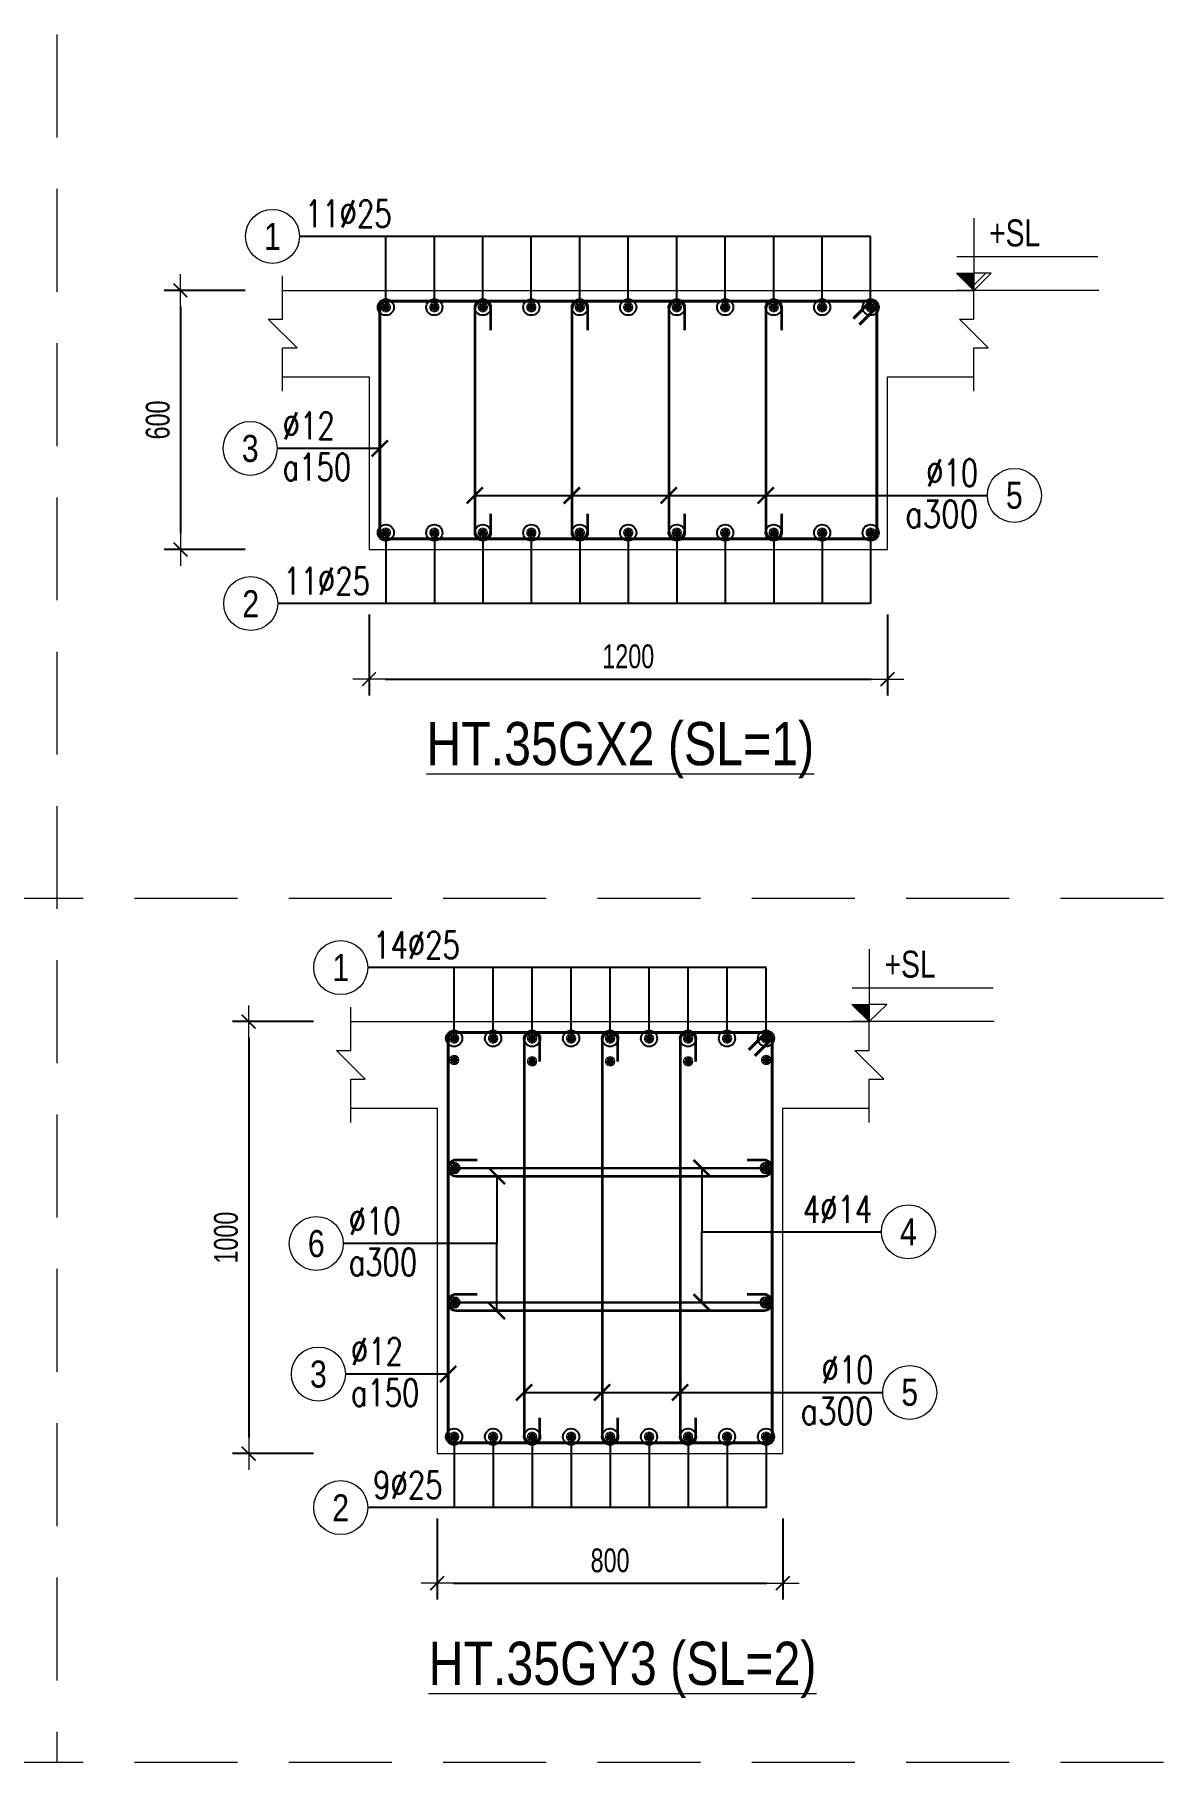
# Model space of a CAD drawing. Header units: millimetres. Extents: x 225489 to 327520, y -235866 to -221866.
# Drawn here: x 303882 to 306495, y -225866 to -221866 of the extents above; entities that cross this region are included whole.
import ezdxf
from ezdxf.enums import TextEntityAlignment as Align

# ---------------------------------------------------------------- set-up
doc = ezdxf.new("R2010")
doc.units = ezdxf.units.MM
doc.header["$PDMODE"] = 3
doc.linetypes.add('HIDDEN2', pattern=[4.762499999999999, 3.175, -1.5875])
doc.layers.get('0').update_dxf_attribs({"lineweight": 20})
doc.layers.get('Defpoints').update_dxf_attribs({"color": 151, "lineweight": 9})
for name, color, linetype, lineweight in [('NDC_S_ANNO', 7, 'Continuous', 20), ('NDC_S_CONTINUOUS', 3, 'Continuous', 20), ('NDC_S_DIM', 1, 'Continuous', 15), ('NDC_S_HIDDEN', 8, 'HIDDEN2', 13), ('NDC_S_REBAR', 4, 'Continuous', 35), ('NDC_S_STIRRUP', 4, 'Continuous', 40), ('NDC_S_TEXT SYMBOL', 7, 'Continuous', 20), ('NDC_S_THIN LINE', 8, 'Continuous', 9), ('NDC_S_VN TEXT', 7, 'Continuous', 20)]:
    doc.layers.add(name, color=color, linetype=linetype, lineweight=lineweight)
doc.styles.add('ARIAL', font='arial.ttf', dxfattribs={"width": 0.8})
doc.styles.add('NDC_ANNO', font='', dxfattribs={"width": 0.8})
doc.styles.add('NDC_DIM', font='', dxfattribs={"width": 0.75})
doc.styles.add('NDC_EN TXT', font='romans.shx', dxfattribs={"width": 0.8})
doc.styles.get('NDC_ANNO').set_extended_font_data('Dotum')
doc.styles.get('NDC_DIM').set_extended_font_data('Dotum')
doc.dimstyles.new('NDC_dim_25', dxfattribs={"dimscale": 25, "dimtxt": 2.2, "dimasz": 1.5, "dimexe": 1.5, "dimexo": 2.5, "dimgap": 1, "dimtad": 1, "dimdec": 0, "dimzin": 0, "dimdsep": 46, "dimtxsty": 'NDC_DIM', "dimblk": 'DIMMARK', "dimcen": 0.09, "dimdle": 1.2, "dimclrd": 1, "dimclre": 1, "dimclrt": 3, "dimadec": 0, "dimazin": 0, "dimtfac": 1, "dimtdec": 0, "dimtix": 1, "dimtofl": 0, "dimtmove": 0, "dimatfit": 3, "dimfxl": 6, "dimfxlon": 1, "dimtolj": 1, "dimtzin": 0, "dimarcsym": 0})

# ---------------------------------------------------------------- blocks, each defined once
blk = doc.blocks.new('kata_block_TD')
at = {"color": 6, "linetype": 'ByBlock', "lineweight": -2, "style": 'ARIAL', "width": 0.8}
blk.add_attdef('SECTDET2', text='', height=5, dxfattribs=at).set_placement((0, 7.970649532882817), align=Align.CENTER)
at = {"color": 0, "linetype": 'ByBlock', "lineweight": -2, "style": 'ARIAL', "width": 0.8}
blk.add_attdef('SECTDET1', text='', height=5, dxfattribs=at).set_placement((0, 1.470649532882817), align=Align.CENTER)
at = {"color": 3, "lineweight": 25, "style": 'ARIAL', "width": 0.8}
blk.add_attdef('SSCALE', text='', height=2.5, dxfattribs=at).set_placement((0, -3.998868953555331), align=Align.CENTER)
blk = doc.blocks.new('kata_block_CT')
at = {"layer": 'NDC_S_ANNO'}
blk.add_hatch(color=3, dxfattribs=at).paths.add_polyline_path([(0, 1.596954857557648), (-1.612010908633238, 1.596954857557648), (0, 0)])
at = {"layer": 'NDC_S_ANNO', "ltscale": 50}
h = blk.add_hatch(dxfattribs=at)
h.set_pattern_fill('ANSI31', color=256, scale=1.406250541793835, style=0)
h.set_pattern_definition([(45.00000000000001, (0, 5.456968210637569e-12), (-3.157122508925224, 3.157122508925225), [])])
h.paths.add_polyline_path([(0, 1.596954857557648), (0, 0), (1.612010908924276, 1.596954857557648)])
for p, q in [((-1.592704896858777, 3.140833880479477), (11.46947077315417, 3.140833880479477)), ((11.56125648126181, 5.456968210637569e-12), (-1.63869572513795, 5.456968210637569e-12))]:
    blk.add_line(p, q, dxfattribs=at)
for points in [[(0, 6.69495074864426), (0, 0)], [(0, 0), (-1.612010908924276, 1.596954857557648), (0, 1.596954857557648)], [(0, 0), (1.612010908924276, 1.596954857557648), (0, 1.596954857557648)]]:
    blk.add_lwpolyline(points, dxfattribs=at)
at = {"layer": 'NDC_S_ANNO', "color": 8, "ltscale": 50}
blk.add_lwpolyline([(0, 0), (-1.612010908633238, 1.596954857557648), (0, 1.596954857557648)], dxfattribs=at)
at = {"layer": 'NDC_S_TEXT SYMBOL', "color": 3, "style": 'NDC_ANNO', "width": 0.8}
blk.add_attdef('CT', (1.409564409346785, 4.068271311703938), '', height=2.5, dxfattribs=at)
blk = doc.blocks.new('DIMMARK')
at = {"layer": 'NDC_S_DIM', "color": 1}
blk.add_line((-1.5, 0), (1, 0), dxfattribs=at)
at = {"layer": 'NDC_S_DIM', "color": 2, "const_width": 0.1}
blk.add_lwpolyline([(-0.4242640687119285, -0.4242640687119285), (0.4242640687119285, 0.4242640687119285)], dxfattribs=at)
blk = doc.blocks.new('*D259')
at = {"layer": 'Defpoints', "color": 0, "transparency": 16777216}
for p in [(304656.3234729465, -223058.0745191033), (305856.3234729465, -223058.0745191033), (305856.3234729465, -223358.0745191033)]:
    blk.add_point(p, dxfattribs=at)
at = {"layer": 'NDC_S_DIM', "color": 1, "lineweight": -2, "transparency": 16777216}
for p, q in [((304656.3234729465, -223208.0745191033), (304656.3234729465, -223395.5745191033)), ((305856.3234729465, -223208.0745191033), (305856.3234729465, -223395.5745191033)), ((304693.8234729465, -223358.0745191033), (305818.8234729465, -223358.0745191033))]:
    blk.add_line(p, q, dxfattribs=at)
at = {"layer": 'NDC_S_DIM', "color": 1, "lineweight": -2, "transparency": 16777216, "xscale": 37.5, "yscale": 37.5, "zscale": 37.5, "rotation": 180}
blk.add_blockref('DIMMARK', (304656.3234729465, -223358.0745191033), dxfattribs=at)
at = {"layer": 'NDC_S_DIM', "color": 1, "lineweight": -2, "transparency": 16777216, "xscale": 37.5, "yscale": 37.5, "zscale": 37.5}
blk.add_blockref('DIMMARK', (305856.3234729465, -223358.0745191033), dxfattribs=at)
at = {"layer": 'NDC_S_DIM', "color": 3, "transparency": 16777216, "insert": (305256.3234729465, -223305.5745191033), "char_height": 55.00000000000001, "attachment_point": 5, "style": 'NDC_DIM'}
blk.add_mtext('\\A1;1200', dxfattribs=at)
blk = doc.blocks.new('kata_block_THEP')
at = {"layer": 'NDC_S_REBAR', "color": 0}
for p, q in [((-0.5, 0), (0.5, 0)), ((-0.3535533905960619, 0.353553390592424), (0.3535533905960619, -0.353553390592424)), ((0.3535533905960619, 0.353553390592424), (-0.3535533905960619, -0.353553390592424)), ((0, 0.5), (0, -0.5))]:
    blk.add_line(p, q, dxfattribs=at)
at = {"layer": 'NDC_S_REBAR', "color": 0, "const_width": 0.08333333333333334}
blk.add_lwpolyline([(-0.5, -1.818989403545856e-12, 1), (0.5000000000145519, -1.818989403545856e-12, 1), (-0.5, -1.818989403545856e-12, 1)], format="xyb", dxfattribs=at)
blk = doc.blocks.new('*U11')
blk.add_circle((-2.5, 0), 2.5)
at = {"layer": 'NDC_S_VN TEXT', "color": 3, "style": 'NDC_EN TXT', "width": 0.75}
blk.add_attdef('DK1', (0.5, 0.8455043070534884), '', height=2.5, dxfattribs=at)
at = {"layer": 'NDC_S_VN TEXT', "color": 7, "style": 'ARIAL', "width": 0.8}
blk.add_attdef('SH2', text='', height=2.5, dxfattribs=at).set_placement((-2.5, 0), align=Align.MIDDLE)
blk = doc.blocks.new('*U12')
blk.add_circle((-2.5, 0), 2.5)
at = {"layer": 'NDC_S_VN TEXT', "color": 3, "style": 'NDC_EN TXT', "width": 0.75}
for tag, p in [('DK1', (0.5, 0.8455043070534884)), ('KC1', (0.5, -2.972544307831413))]:
    blk.add_attdef(tag, p, '', height=2.5, dxfattribs=at)
at = {"layer": 'NDC_S_VN TEXT', "color": 7, "style": 'ARIAL', "width": 0.8}
blk.add_attdef('SH2', text='', height=2.5, dxfattribs=at).set_placement((-2.5, 0), align=Align.MIDDLE)
blk = doc.blocks.new('*U15')
blk.add_circle((2.5, 0), 2.5)
at = {"layer": 'NDC_S_VN TEXT', "color": 3, "style": 'NDC_EN TXT'}
for tag, width, p in [('DK2', 0.75, (-0.85, 0.8455043070534884)), ('KC2', 0.8, (-0.85, -2.972544307831413))]:
    blk.add_attdef(tag, text='', height=2.5, dxfattribs=dict(at, width=width)).set_placement(p, align=Align.RIGHT)
at = {"layer": 'NDC_S_VN TEXT', "color": 7, "style": 'ARIAL', "width": 0.8}
blk.add_attdef('SH3', text='', height=2.5, dxfattribs=at).set_placement((2.5, 0), align=Align.MIDDLE)
blk = doc.blocks.new('*D258')
at = {"layer": 'Defpoints', "color": 0, "transparency": 16777216}
for p in [(304725.9965974908, -222458.0745191033), (304219.9965974908, -223058.0745191033), (304725.9965974908, -223058.0745191033)]:
    blk.add_point(p, dxfattribs=at)
at = {"layer": 'NDC_S_DIM', "color": 1, "lineweight": -2, "transparency": 16777216}
for p, q in [((304369.9965974908, -222458.0745191033), (304182.4965974908, -222458.0745191033)), ((304219.9965974908, -222495.5745191033), (304219.9965974908, -223020.5745191033)), ((304369.9965974908, -223058.0745191033), (304182.4965974908, -223058.0745191033))]:
    blk.add_line(p, q, dxfattribs=at)
at = {"layer": 'NDC_S_DIM', "color": 1, "lineweight": -2, "transparency": 16777216, "xscale": 37.5, "yscale": 37.5, "zscale": 37.5}
for p, rotation in [((304219.9965974908, -222458.0745191033), 90), ((304219.9965974908, -223058.0745191033), 270)]:
    blk.add_blockref('DIMMARK', p, dxfattribs=dict(at, rotation=rotation))
at = {"layer": 'NDC_S_DIM', "color": 3, "transparency": 16777216, "insert": (304167.4965974909, -222758.0745191032), "char_height": 55.00000000000001, "attachment_point": 5, "rotation": 90, "style": 'NDC_DIM'}
blk.add_mtext('\\A1;600', dxfattribs=at)
blk = doc.blocks.new('*D270')
at = {"layer": 'Defpoints', "color": 0, "transparency": 16777216}
for p in [(304814.2116598932, -225150.9011077091), (305614.2116598932, -225150.9011077091), (305614.2116598932, -225450.9011077091)]:
    blk.add_point(p, dxfattribs=at)
at = {"layer": 'NDC_S_DIM', "color": 1, "lineweight": -2, "transparency": 16777216}
for p, q in [((304814.2116598932, -225300.9011077091), (304814.2116598932, -225488.4011077091)), ((305614.2116598932, -225300.9011077091), (305614.2116598932, -225488.4011077091)), ((304851.7116598932, -225450.9011077091), (305576.7116598932, -225450.9011077091))]:
    blk.add_line(p, q, dxfattribs=at)
at = {"layer": 'NDC_S_DIM', "color": 1, "lineweight": -2, "transparency": 16777216, "xscale": 37.5, "yscale": 37.5, "zscale": 37.5, "rotation": 180}
blk.add_blockref('DIMMARK', (304814.2116598932, -225450.9011077091), dxfattribs=at)
at = {"layer": 'NDC_S_DIM', "color": 1, "lineweight": -2, "transparency": 16777216, "xscale": 37.5, "yscale": 37.5, "zscale": 37.5}
blk.add_blockref('DIMMARK', (305614.2116598932, -225450.9011077091), dxfattribs=at)
at = {"layer": 'NDC_S_DIM', "color": 3, "transparency": 16777216, "insert": (305214.2116598932, -225398.4011077091), "char_height": 55.00000000000001, "attachment_point": 5, "style": 'NDC_DIM'}
blk.add_mtext('\\A1;800', dxfattribs=at)
blk = doc.blocks.new('*D271')
at = {"layer": 'Defpoints', "color": 0, "transparency": 16777216}
for p in [(304883.8847844375, -224150.9011077091), (304377.8847844375, -225150.9011077091), (304883.8847844375, -225150.9011077091)]:
    blk.add_point(p, dxfattribs=at)
at = {"layer": 'NDC_S_DIM', "color": 1, "lineweight": -2, "transparency": 16777216}
for p, q in [((304527.8847844375, -224150.9011077091), (304340.3847844375, -224150.9011077091)), ((304377.8847844375, -224188.4011077091), (304377.8847844375, -225113.4011077091)), ((304527.8847844375, -225150.9011077091), (304340.3847844375, -225150.9011077091))]:
    blk.add_line(p, q, dxfattribs=at)
at = {"layer": 'NDC_S_DIM', "color": 1, "lineweight": -2, "transparency": 16777216, "xscale": 37.5, "yscale": 37.5, "zscale": 37.5}
for p, rotation in [((304377.8847844375, -224150.9011077091), 90), ((304377.8847844375, -225150.9011077091), 270)]:
    blk.add_blockref('DIMMARK', p, dxfattribs=dict(at, rotation=rotation))
at = {"layer": 'NDC_S_DIM', "color": 3, "transparency": 16777216, "insert": (304325.3847844376, -224650.901107709), "char_height": 55.00000000000001, "attachment_point": 5, "rotation": 90, "style": 'NDC_DIM'}
blk.add_mtext('\\A1;1000', dxfattribs=at)
blk = doc.blocks.new('*U10')
blk.add_circle((2.5, 0), 2.5)
at = {"layer": 'NDC_S_VN TEXT', "color": 3, "style": 'NDC_EN TXT', "width": 0.75}
blk.add_attdef('DK2', text='', height=2.5, dxfattribs=at).set_placement((-0.85, 0.8455043070534884), align=Align.RIGHT)
at = {"layer": 'NDC_S_VN TEXT', "color": 7, "style": 'ARIAL', "width": 0.8}
blk.add_attdef('SH3', text='', height=2.5, dxfattribs=at).set_placement((2.5, 0), align=Align.MIDDLE)

msp = doc.modelspace()

# ---------------------------------------------------------------- linework, layer by layer
at = {"layer": 'NDC_S_CONTINUOUS'}
for points in [[(304456.3234729465, -222458.0745191033), (304656.3234729465, -222458.0745191033), (304656.3234729465, -222458.0745191033), (305856.3234729465, -222458.0745191033), (305856.3234729465, -222458.0745191033), (306056.3234729465, -222458.0745191033)], [(304456.3234729465, -222658.0745191033), (304656.3234729465, -222658.0745191033), (304656.3234729465, -223058.0745191033), (305856.3234729465, -223058.0745191033), (305856.3234729465, -222658.0745191033), (306056.3234729465, -222658.0745191033)], [(304614.2116598932, -224150.9011077091), (304814.2116598932, -224150.9011077091), (304814.2116598932, -224150.9011077091), (305614.2116598932, -224150.9011077091), (305614.2116598932, -224150.9011077091), (305814.2116598932, -224150.9011077091)], [(304614.2116598932, -224350.9011077091), (304814.2116598932, -224350.9011077091), (304814.2116598932, -225150.9011077091), (305614.2116598932, -225150.9011077091), (305614.2116598932, -224350.9011077091), (305814.2116598932, -224350.9011077091)]]:
    msp.add_lwpolyline(points, dxfattribs=at)
at = {"layer": 'NDC_S_HIDDEN', "ltscale": 75}
for p, q in [((303933.4510749179, -221865.8761660784), (303933.4510749179, -225865.8761660739)), ((306494.9620122865, -223865.8761660761), (301371.9401375494, -223865.8761660762)), ((306494.9620122865, -225865.8761660739), (288564.3854507066, -225865.8761660738))]:
    msp.add_line(p, q, dxfattribs=at)
at = {"layer": 'NDC_S_REBAR'}
for points in [[(304938.0224694198, -222550.4192090366), (304938.0224694198, -222501.5060392267, 0.9999999999999999), (304901.1584694199, -222501.5060392267), (304901.1584694199, -223014.6425191032, 0.9999999999999999), (304938.0224694198, -223014.6425191032), (304938.0224694198, -222975.3856280944, -0.414213562)], [(305162.6884764732, -222550.4192090366), (305162.6884764732, -222501.5060392267, 0.9999999999999999), (305125.8244764731, -222501.5060392267), (305125.8244764731, -223014.6425191032, 0.9999999999999999), (305162.6884764732, -223014.6425191032), (305162.6884764732, -222975.3856280944, -0.414213562)], [(305387.0884764732, -222550.4192090366), (305387.0884764732, -222501.5060392268, 0.9999999999999999), (305350.2244764731, -222501.5060392268), (305350.2244764731, -223014.6425191032, 0.9999999999999999), (305387.0884764732, -223014.6425191032), (305387.0884764732, -222975.3856280944, -0.414213562)], [(305611.488476473, -222550.4192090366), (305611.488476473, -222501.5060392268, 0.9999999999999999), (305574.624476473, -222501.5060392268), (305574.624476473, -223014.6425191032, 0.9999999999999999), (305611.488476473, -223014.6425191032), (305611.488476473, -222975.3856280944, -0.414213562)], [(305052.0106563665, -224243.2457976424), (305052.0106563665, -224194.3326278325, 0.9999999999999999), (305015.1466563665, -224194.3326278325), (305015.1466563665, -225107.469107709, 0.9999999999999999), (305052.0106563665, -225107.469107709), (305052.0106563665, -225068.2122167002, -0.414213562)], [(305232.5106563665, -224243.2457976424), (305232.5106563665, -224194.3326278325, 0.9999999999999999), (305195.6466563665, -224194.3326278325), (305195.6466563665, -225107.469107709, 0.9999999999999999), (305232.5106563665, -225107.469107709), (305232.5106563665, -225068.2122167002, -0.414213562)], [(305413.0106563746, -224243.2457976424), (305413.0106563746, -224194.3326278326, 0.9999999999999999), (305376.1466563746, -224194.3326278326), (305376.1466563746, -225107.469107709, 0.9999999999999999), (305413.0106563746, -225107.469107709), (305413.0106563746, -225068.2122167002, -0.414213562)], [(304906.5568297031, -224471.4691077091), (304857.6436598932, -224471.4691077091, 0.9999999999999999), (304857.6436598932, -224508.3331077091), (305570.7796598932, -224508.3331077091, 0.9999999999999999), (305570.7796598932, -224471.4691077091), (305531.5227688844, -224471.4691077091, -0.414213562)], [(304906.5568297031, -224782.4691077091), (304857.6436598932, -224782.4691077091, 0.9999999999999999), (304857.6436598932, -224819.3331077091), (305570.7796598932, -224819.3331077091, 0.9999999999999999), (305570.7796598932, -224782.4691077091), (305531.5227688844, -224782.4691077091, -0.414213562)]]:
    msp.add_lwpolyline(points, format="xyb", dxfattribs=at)
at = {"layer": 'NDC_S_STIRRUP'}
for points in [[(305777.3234729465, -222523.0745191033), (305817.3234729465, -222483.0745191033, -0.414213562), (305831.3234729465, -222497.0745191033), (305831.3234729465, -223019.0745191033, -0.414213562), (305817.3234729465, -223033.0745191033), (304695.3234729465, -223033.0745191033, -0.414213562), (304681.3234729465, -223019.0745191033), (304681.3234729465, -222497.0745191033, -0.414213562), (304695.3234729465, -222483.0745191033), (305817.3234729465, -222483.0745191033, -0.414213562), (305831.3234729465, -222497.0745191033), (305791.3234729465, -222537.0745191033)], [(305535.2116598932, -224215.9011077091), (305575.2116598932, -224175.9011077091, -0.414213562), (305589.2116598932, -224189.9011077091), (305589.2116598932, -225111.9011077091, -0.414213562), (305575.2116598932, -225125.9011077091), (304853.2116598932, -225125.9011077091, -0.414213562), (304839.2116598932, -225111.9011077091), (304839.2116598932, -224189.9011077091, -0.414213562), (304853.2116598932, -224175.9011077091), (305575.2116598932, -224175.9011077091, -0.414213562), (305589.2116598932, -224189.9011077091), (305549.2116598932, -224229.9011077091)]]:
    msp.add_lwpolyline(points, format="xyb", dxfattribs=at)
at = {"layer": 'NDC_S_THIN LINE'}
for points in [[(304456.3234729465, -222691.4078524366), (304456.3234729465, -222591.4078524366), (304489.6568062798, -222591.4078524366), (304422.9901396132, -222524.7411857699), (304456.3234729465, -222524.7411857699), (304456.3234729465, -222424.7411857699)], [(306056.3234729465, -222691.4078524366), (306056.3234729465, -222591.4078524366), (306089.6568062798, -222591.4078524366), (306022.9901396132, -222524.7411857699), (306056.3234729465, -222524.7411857699), (306056.3234729465, -222424.7411857699)], [(304614.2116598932, -224384.2344410424), (304614.2116598932, -224284.2344410424), (304647.5449932265, -224284.2344410424), (304580.8783265598, -224217.5677743757), (304614.2116598932, -224217.5677743757), (304614.2116598932, -224117.5677743757)], [(305814.2116598932, -224384.2344410424), (305814.2116598932, -224284.2344410424), (305847.5449932265, -224284.2344410424), (305780.8783265598, -224217.5677743757), (305814.2116598932, -224217.5677743757), (305814.2116598932, -224117.5677743757)]]:
    msp.add_lwpolyline(points, dxfattribs=at)

# ---------------------------------------------------------------- block references
at = {"layer": 'NDC_S_REBAR', "xscale": 22, "yscale": 22, "zscale": 22}
for p in [(304695.3234729465, -222497.0745191033), (304807.5234729465, -222497.0745191033), (304919.7234729465, -222497.0745191033), (305031.9234729465, -222497.0745191033), (305144.1234729465, -222497.0745191033), (305256.3234729465, -222497.0745191033), (305368.5234729465, -222497.0745191033), (305480.7234729465, -222497.0745191033), (305592.9234729465, -222497.0745191033), (305705.1234729465, -222497.0745191033), (305817.3234729465, -222497.0745191033), (304695.3234729465, -223019.0745191033), (304807.5234729465, -223019.0745191033), (304919.7234729465, -223019.0745191033), (305031.9234729465, -223019.0745191033), (305144.1234729465, -223019.0745191033), (305256.3234729465, -223019.0745191033), (305368.5234729465, -223019.0745191033), (305480.7234729465, -223019.0745191033), (305592.9234729465, -223019.0745191033), (305705.1234729465, -223019.0745191033), (305817.3234729465, -223019.0745191033), (304853.2116598932, -224189.9011077091), (304943.4616598932, -224189.9011077091), (305033.7116598932, -224189.9011077091), (305123.9616598932, -224189.9011077091), (305214.2116598932, -224189.9011077091), (305304.4616598932, -224189.9011077091), (305394.7116598932, -224189.9011077091), (305484.9616598932, -224189.9011077091), (305575.2116598932, -224189.9011077091), (304853.2116598932, -224239.7305132185), (305033.7116599021, -224242.8533707031), (305214.2116599021, -224242.8533707031), (305394.7116599021, -224242.8533707031), (305575.2116598932, -224239.7305132185), (304853.2116598932, -224489.9011077091), (305575.2116598932, -224489.9011077091), (304853.2116598932, -224800.9011077091), (305575.2116598932, -224800.9011077091), (304853.2116598932, -225111.9011077091), (304943.4616598932, -225111.9011077091), (305033.7116598932, -225111.9011077091), (305123.9616598932, -225111.9011077091), (305214.2116598932, -225111.9011077091), (305304.4616598932, -225111.9011077091), (305394.7116598932, -225111.9011077091), (305484.9616598932, -225111.9011077091), (305575.2116598932, -225111.9011077091)]:
    msp.add_blockref('kata_block_THEP', p, dxfattribs=at)
at = {"layer": 'NDC_S_THIN LINE', "xscale": 25, "yscale": 25, "zscale": 25}
for name, p, values in [('*U11', (304495.3234729465, -222333.0745191033), {'SH2': '1', 'DK1': '11%%c25'}), ('*U12', (304443.8234729465, -222823.8951897128), {'SH2': '3', 'DK1': '%%c12', 'KC1': 'a150'}), ('*U15', (306087.3796718107, -222932.7573495533), {'SH3': '5', 'DK2': '%%c10', 'KC2': 'a300'}), ('*U11', (304445.0145045696, -223183.0745191033), {'SH2': '2', 'DK1': '11%%c25'}), ('*U11', (304653.2116598932, -224025.9011077091), {'SH2': '1', 'DK1': '14%%c25'}), ('*U10', (305842.1019036908, -224637.4996261992), {'SH3': '4', 'DK2': '4%%c14'}), ('*U12', (304596.7116598931, -224664.6171077091), {'SH2': '6', 'DK1': '%%c10', 'KC1': 'a300'}), ('*U12', (304601.7116598932, -224966.7217783186), {'SH2': '3', 'DK1': '%%c12', 'KC1': 'a150'}), ('*U15', (305845.2678587575, -225009.3682358884), {'SH3': '5', 'DK2': '%%c10', 'KC2': 'a300'}), ('*U11', (304653.2116598932, -225275.9011077091), {'SH2': '2', 'DK1': '9%%c25'})]:
    msp.add_blockref(name, p, dxfattribs=at).add_auto_attribs(values)
at = {"layer": 'NDC_S_VN TEXT', "xscale": 25, "yscale": 25, "zscale": 25}
for p in [(306056.3234729465, -222458.0745191033), (305814.2116598932, -224150.9011077091)]:
    msp.add_blockref('kata_block_CT', p, dxfattribs=at).add_auto_attribs({'CT': '+SL'})
at = {"layer": 'NDC_S_VN TEXT'}
ref = msp.add_blockref('kata_block_TD', (305237.8191100998, -223586.6546008375), dxfattribs=dict(at, xscale=20, yscale=20, zscale=20))
ref.add_attrib('SECTDET1', '%%uHT.35GX2 (SL=1)', dxfattribs={"layer": '0', "color": 0, "linetype": 'ByBlock', "lineweight": -2, "height": 100, "style": 'ARIAL', "width": 0.8}).set_placement((305237.8191100998, -223557.2416101799), align=Align.CENTER)
ref = msp.add_blockref('kata_block_TD', (305243.0856110033, -225715.8067546461), dxfattribs=dict(at, xscale=20, yscale=20, zscale=20))
ref.add_attrib('SECTDET1', '%%uHT.35GY3 (SL=2)', dxfattribs={"layer": '0', "color": 0, "linetype": 'ByBlock', "lineweight": -2, "height": 100, "style": 'ARIAL', "width": 0.8}).set_placement((305243.0856110033, -225686.3937639884), align=Align.CENTER)

# ---------------------------------------------------------------- dimensions: what is measured, and where the dimension line sits
at = {"layer": 'NDC_S_DIM'}
for base, p1, p2, picture, middle in [((304219.9965974908, -223058.0745191033), (304725.9965974908, -222458.0745191033), (304725.9965974908, -223058.0745191033), '*D258', (304167.4965974909, -222758.0745191032)), ((304377.8847844375, -225150.9011077091), (304883.8847844375, -224150.9011077091), (304883.8847844375, -225150.9011077091), '*D271', (304325.3847844376, -224650.901107709))]:
    dim = msp.add_linear_dim(base=base, p1=p1, p2=p2, angle=270, dimstyle='NDC_dim_25', dxfattribs=at)
    dim.commit()
    dim.dimension.update_dxf_attribs({"geometry": picture, "text_midpoint": middle})
for base, p1, p2, picture, middle in [((305856.3234729465, -223358.0745191033), (304656.3234729465, -223058.0745191033), (305856.3234729465, -223058.0745191033), '*D259', (305256.3234729465, -223305.5745191033)), ((305614.2116598932, -225450.9011077091), (304814.2116598932, -225150.9011077091), (305614.2116598932, -225150.9011077091), '*D270', (305214.2116598932, -225398.4011077091))]:
    dim = msp.add_linear_dim(base=base, p1=p1, p2=p2, dimstyle='NDC_dim_25', dxfattribs=at)
    dim.commit()
    dim.dimension.update_dxf_attribs({"geometry": picture, "text_midpoint": middle})

# ---------------------------------------------------------------- leaders
at = {"layer": 'NDC_S_THIN LINE'}
for points, override in [([(304695.3234729465, -222497.0745191033), (304695.3234729465, -222333.0745191033), (304495.3234729465, -222333.0745191033)], {"dimldrblk": 'DotBlank'}), ([(305817.3234729465, -222497.0745191033), (305817.3234729465, -222333.0745191033), (304495.3234729465, -222333.0745191033)], {"dimldrblk": 'DotBlank'}), ([(304807.5234729467, -222497.0745191033), (304807.5234729467, -222333.0745191033), (304607.5234729467, -222333.0745191033)], {"dimldrblk": 'DotBlank'}), ([(304919.7234729466, -222497.0745191033), (304919.7234729466, -222333.0745191033), (304719.7234729466, -222333.0745191033)], {"dimldrblk": 'DotBlank'}), ([(305031.9234729465, -222497.0745191033), (305031.9234729465, -222333.0745191033), (304831.9234729465, -222333.0745191033)], {"dimldrblk": 'DotBlank'}), ([(305144.1234729465, -222497.0745191033), (305144.1234729465, -222333.0745191033), (304944.1234729465, -222333.0745191033)], {"dimldrblk": 'DotBlank'}), ([(305256.3234729466, -222497.0745191033), (305256.3234729466, -222333.0745191033), (305056.3234729466, -222333.0745191033)], {"dimldrblk": 'DotBlank'}), ([(305368.5234729467, -222497.0745191033), (305368.5234729467, -222333.0745191033), (305168.5234729467, -222333.0745191033)], {"dimldrblk": 'DotBlank'}), ([(305480.7234729465, -222497.0745191033), (305480.7234729465, -222333.0745191033), (305280.7234729465, -222333.0745191033)], {"dimldrblk": 'DotBlank'}), ([(305592.9234729467, -222497.0745191033), (305592.9234729467, -222333.0745191033), (305392.9234729467, -222333.0745191033)], {"dimldrblk": 'DotBlank'}), ([(305705.1234729466, -222497.0745191033), (305705.1234729466, -222333.0745191033), (305505.1234729466, -222333.0745191033)], {"dimldrblk": 'DotBlank'}), ([(304681.3234729465, -222823.8951897128), (304443.8234729465, -222823.8951897128)], {"dimldrblk": 'ArchTick'}), ([(304901.1584694199, -222932.7573495533), (306087.3796718107, -222932.7573495533)], {"dimldrblk": 'ArchTick'}), ([(305125.8244764731, -222932.7573495533), (306087.3796718107, -222932.7573495533)], {"dimldrblk": 'ArchTick'}), ([(305350.2244764731, -222932.7573495533), (306087.3796718107, -222932.7573495533)], {"dimldrblk": 'ArchTick'}), ([(305574.624476473, -222932.7573495533), (306087.3796718107, -222932.7573495533)], {"dimldrblk": 'ArchTick'}), ([(304695.3234729465, -223019.0745191033), (304695.3234729465, -223183.0745191033), (304445.0145045696, -223183.0745191033)], {"dimldrblk": 'DotBlank'}), ([(305817.3234729465, -223019.0745191033), (305817.3234729465, -223183.0745191033), (304445.0145045696, -223183.0745191033)], {"dimldrblk": 'DotBlank'}), ([(304807.5234729467, -223019.0745191033), (304807.5234729467, -223183.0745191033), (304607.5234729467, -223183.0745191033)], {"dimldrblk": 'DotBlank'}), ([(304919.7234729466, -223019.0745191033), (304919.7234729466, -223183.0745191033), (304719.7234729466, -223183.0745191033)], {"dimldrblk": 'DotBlank'}), ([(305031.9234729465, -223019.0745191033), (305031.9234729465, -223183.0745191033), (304831.9234729465, -223183.0745191033)], {"dimldrblk": 'DotBlank'}), ([(305144.1234729465, -223019.0745191033), (305144.1234729465, -223183.0745191033), (304944.1234729465, -223183.0745191033)], {"dimldrblk": 'DotBlank'}), ([(305256.3234729466, -223019.0745191033), (305256.3234729466, -223183.0745191033), (305056.3234729466, -223183.0745191033)], {"dimldrblk": 'DotBlank'}), ([(305368.5234729467, -223019.0745191033), (305368.5234729467, -223183.0745191033), (305168.5234729467, -223183.0745191033)], {"dimldrblk": 'DotBlank'}), ([(305480.7234729465, -223019.0745191033), (305480.7234729465, -223183.0745191033), (305280.7234729465, -223183.0745191033)], {"dimldrblk": 'DotBlank'}), ([(305592.9234729467, -223019.0745191033), (305592.9234729467, -223183.0745191033), (305392.9234729467, -223183.0745191033)], {"dimldrblk": 'DotBlank'}), ([(305705.1234729466, -223019.0745191033), (305705.1234729466, -223183.0745191033), (305505.1234729466, -223183.0745191033)], {"dimldrblk": 'DotBlank'}), ([(304853.2116598932, -224189.9011077091), (304853.2116598932, -224025.9011077091), (304653.2116598932, -224025.9011077091)], {"dimldrblk": 'DotBlank'}), ([(305575.2116598932, -224189.9011077091), (305575.2116598932, -224025.9011077091), (304653.2116598932, -224025.9011077091)], {"dimldrblk": 'DotBlank'}), ([(304943.461659893, -224189.901107709), (304943.461659893, -224025.901107709), (304743.461659893, -224025.901107709)], {"dimldrblk": 'DotBlank'}), ([(305033.711659893, -224189.9011077091), (305033.711659893, -224025.9011077091), (304833.711659893, -224025.9011077091)], {"dimldrblk": 'DotBlank'}), ([(305123.961659893, -224189.901107709), (305123.961659893, -224025.901107709), (304923.961659893, -224025.901107709)], {"dimldrblk": 'DotBlank'}), ([(305214.211659893, -224189.9011077091), (305214.211659893, -224025.9011077091), (305014.211659893, -224025.9011077091)], {"dimldrblk": 'DotBlank'}), ([(305304.461659893, -224189.901107709), (305304.461659893, -224025.901107709), (305104.461659893, -224025.901107709)], {"dimldrblk": 'DotBlank'}), ([(305394.711659893, -224189.901107709), (305394.711659893, -224025.901107709), (305194.711659893, -224025.901107709)], {"dimldrblk": 'DotBlank'}), ([(305484.9616598932, -224189.9011077091), (305484.9616598932, -224025.9011077091), (305284.9616598932, -224025.9011077091)], {"dimldrblk": 'DotBlank'}), ([(304853.2116598932, -224489.9011077091), (305581.2116598932, -224489.9011077091)], {"dimasz": 1, "dimldrblk": 'DotBlank'}), ([(305575.2116598932, -224489.9011077091), (304853.2116598932, -224489.9011077091)], {"dimasz": 1, "dimldrblk": 'DotBlank'}), ([(305426.260607479, -224489.9011077091), (305426.260607479, -224637.4996261992), (305842.1019036908, -224637.4996261992)], {"dimldrblk": 'ArchTick'}), ([(304952.140542752, -224508.3331077091), (304952.1405427521, -224664.6171077091), (304596.7116598931, -224664.6171077091)], {"dimldrblk": 'ArchTick'}), ([(305426.260607479, -224800.9011077091), (305426.260607479, -224637.4996261992), (305842.1019036908, -224637.4996261992)], {"dimldrblk": 'ArchTick'}), ([(304952.1405427522, -224820.9011077091), (304952.1405427521, -224664.6171077091), (304596.7116598931, -224664.6171077091)], {"dimldrblk": 'ArchTick'}), ([(304853.2116598932, -224800.9011077091), (305581.2116598932, -224800.9011077091)], {"dimasz": 1, "dimldrblk": 'DotBlank'}), ([(305575.2116598932, -224800.9011077091), (304853.2116598932, -224800.9011077091)], {"dimasz": 1, "dimldrblk": 'DotBlank'}), ([(304839.2116598932, -224966.7217783186), (304601.7116598932, -224966.7217783186)], {"dimldrblk": 'ArchTick'}), ([(305015.1466563665, -225009.3682358884), (305845.2678587575, -225009.3682358884)], {"dimldrblk": 'ArchTick'}), ([(305195.6466563665, -225009.3682358884), (305845.2678587575, -225009.3682358884)], {"dimldrblk": 'ArchTick'}), ([(305376.1466563746, -225009.3682358884), (305845.2678587575, -225009.3682358884)], {"dimldrblk": 'ArchTick'}), ([(304853.2116598932, -225111.9011077091), (304853.2116598932, -225275.9011077091), (304653.2116598932, -225275.9011077091)], {"dimldrblk": 'DotBlank'}), ([(305575.2116598932, -225111.9011077091), (305575.2116598932, -225275.9011077091), (304653.2116598932, -225275.9011077091)], {"dimldrblk": 'DotBlank'}), ([(304943.461659893, -225111.901107709), (304943.461659893, -225275.901107709), (304743.461659893, -225275.901107709)], {"dimldrblk": 'DotBlank'}), ([(305033.711659893, -225111.9011077091), (305033.711659893, -225275.9011077091), (304833.711659893, -225275.9011077091)], {"dimldrblk": 'DotBlank'}), ([(305123.961659893, -225111.901107709), (305123.961659893, -225275.901107709), (304923.961659893, -225275.901107709)], {"dimldrblk": 'DotBlank'}), ([(305214.211659893, -225111.9011077091), (305214.211659893, -225275.9011077091), (305014.211659893, -225275.9011077091)], {"dimldrblk": 'DotBlank'}), ([(305304.461659893, -225111.901107709), (305304.461659893, -225275.901107709), (305104.461659893, -225275.901107709)], {"dimldrblk": 'DotBlank'}), ([(305394.711659893, -225111.901107709), (305394.711659893, -225275.901107709), (305194.711659893, -225275.901107709)], {"dimldrblk": 'DotBlank'}), ([(305484.9616598932, -225111.9011077091), (305484.9616598932, -225275.9011077091), (305284.9616598932, -225275.9011077091)], {"dimldrblk": 'DotBlank'})]:
    msp.add_leader(points, dimstyle='NDC_dim_25', override=override, dxfattribs=at)

doc.saveas('drawing.dxf')
